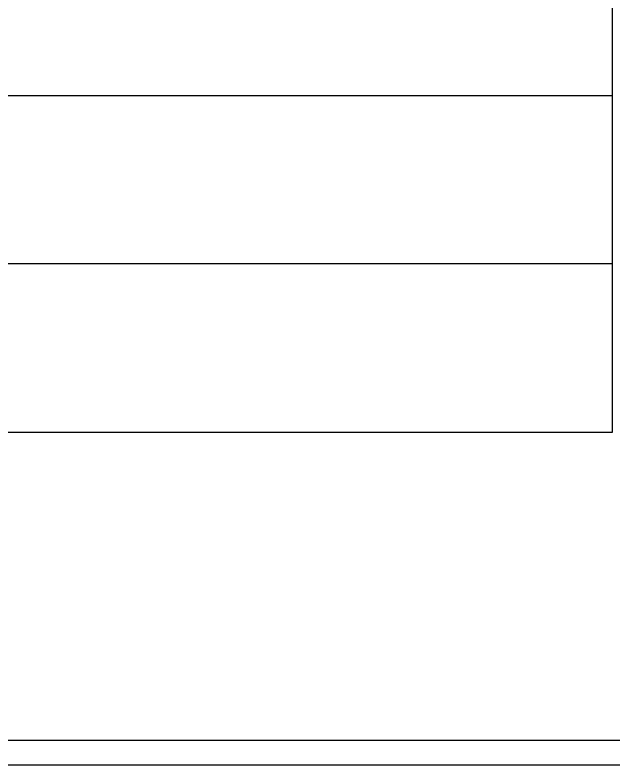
# Model space of a CAD drawing. Header units: millimetres. Extents: x -5 to 184, y -24 to 24.
# Drawn here: x 121.72 to 140.94, y -24.1 to 0 of the extents above; entities that cross this region are included whole.
import ezdxf

# ---------------------------------------------------------------- set-up
doc = ezdxf.new("R2010")
doc.units = ezdxf.units.MM
doc.layers.add('Prumada Eletrica', color=40, linetype='Continuous', lineweight=30)

msp = doc.modelspace()

# ---------------------------------------------------------------- linework, layer by layer
at = {"layer": 'Prumada Eletrica'}
for p, q in [((140.926, -13.396), (140.926, 13.604)), ((140.926, -2.596), (113.926, -2.596)), ((140.926, -7.996), (113.926, -7.996)), ((113.926, -13.396), (140.926, -13.396)), ((101.999, -24.095), (183.686, -24.095))]:
    msp.add_line(p, q, dxfattribs=at)
msp.add_lwpolyline([(102.886, -23.295), (182.886, -23.295), (182.886, 23.305)], dxfattribs=at)

doc.saveas('drawing.dxf')
